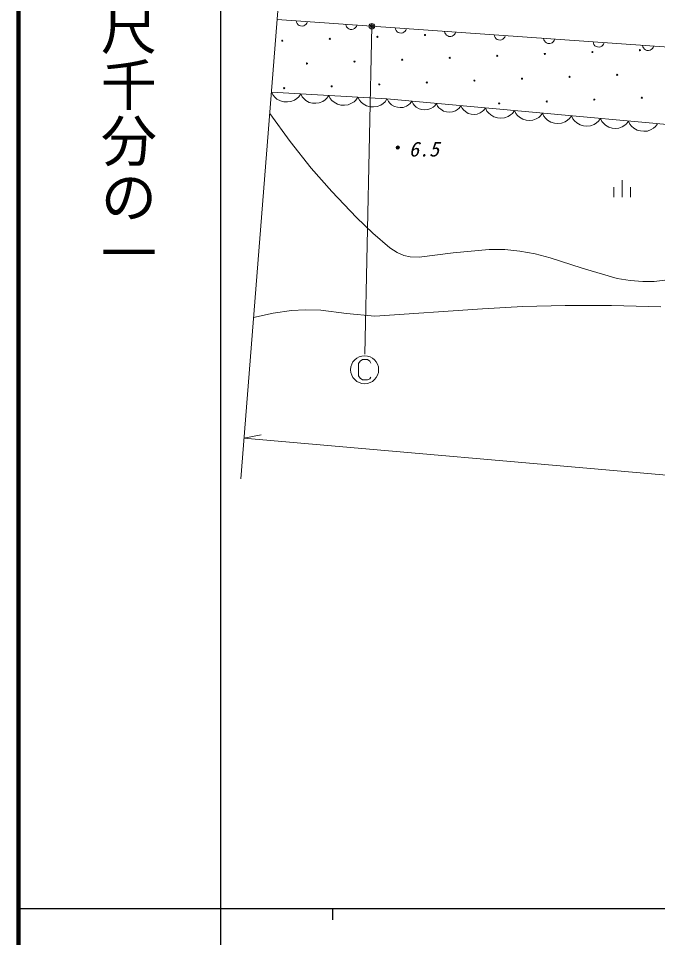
# Model space of a CAD drawing. Units: millimetres, scale not verified. Extents: x 40000 to 680000, y 20000 to 380000.
# Drawn here: x 40000 to 96960, y 202409 to 284400 of the extents above; entities that cross this region are included whole.
import ezdxf
from ezdxf.enums import TextEntityAlignment as Align

# ---------------------------------------------------------------- set-up
doc = ezdxf.new("R2010")
doc.units = ezdxf.units.MM
doc.header["$LTSCALE"] = 1000
for name, color, linetype, lineweight in [('M-BGD', 7, 'Continuous', 13), ('M-BGD-EXST', 7, 'Continuous', 13), ('M-BMK-OTRS', 5, 'Continuous', 13), ('M-STR-HTXT', 7, 'Continuous', 13), ('M-TTL', 2, 'Continuous', 140), ('M-TTL-BAND', 7, 'Continuous', 25)]:
    doc.layers.add(name, color=color, linetype=linetype, lineweight=lineweight)
doc.styles.add('@ＭＳ ゴシック', font='')
doc.styles.add('ＭＳ ゴシック', font='')
doc.styles.get('@ＭＳ ゴシック').set_extended_font_data('@MS Gothic')
doc.styles.get('ＭＳ ゴシック').set_extended_font_data('MS Gothic')

msp = doc.modelspace()

# ---------------------------------------------------------------- linework, layer by layer
at = {"layer": 'M-BGD'}
for p, q in [((63053, 284291), (171308, 276624)), ((64758, 284171), (64790, 284048)), ((64790, 284048), (64843, 283944)), ((64843, 283944), (64935, 283837)), ((64935, 283837), (65031, 283770)), ((65031, 283770), (65148, 283722)), ((65148, 283722), (65307, 283711)), ((65307, 283711), (65430, 283742)), ((65430, 283742), (65534, 283795)), ((65534, 283795), (65641, 283888)), ((65641, 283888), (65708, 283983)), ((65708, 283983), (65756, 284100)), ((69166, 283859), (69197, 283736)), ((69197, 283736), (69250, 283632)), ((70115, 283671), (70164, 283788)), ((69250, 283632), (69343, 283525)), ((69343, 283525), (69438, 283458)), ((69438, 283458), (69555, 283410)), ((69555, 283410), (69715, 283399)), ((69715, 283399), (69837, 283430)), ((69837, 283430), (69941, 283483)), ((69941, 283483), (70048, 283576)), ((70048, 283576), (70115, 283671)), ((73574, 283546), (73605, 283424)), ((73605, 283424), (73658, 283320)), ((73658, 283320), (73751, 283213)), ((73751, 283213), (73846, 283146)), ((73846, 283146), (73963, 283098)), ((73963, 283098), (74123, 283086)), ((74123, 283086), (74245, 283118)), ((74245, 283118), (74349, 283171)), ((74349, 283171), (74456, 283263)), ((74456, 283263), (74523, 283359)), ((74523, 283359), (74571, 283476)), ((77981, 283234), (78013, 283112)), ((78013, 283112), (78065, 283008)), ((78065, 283008), (78158, 282901)), ((78158, 282901), (78254, 282834)), ((78757, 282859), (78863, 282951)), ((78863, 282951), (78930, 283047)), ((78930, 283047), (78979, 283164)), ((82389, 282922), (82420, 282800)), ((78254, 282834), (78371, 282786)), ((78371, 282786), (78530, 282774)), ((78530, 282774), (78653, 282806)), ((78653, 282806), (78757, 282859)), ((82420, 282800), (82473, 282696)), ((82473, 282696), (82566, 282589)), ((82566, 282589), (82661, 282522)), ((82661, 282522), (82778, 282473)), ((82778, 282473), (82938, 282462)), ((82938, 282462), (83060, 282494)), ((83060, 282494), (83164, 282546)), ((83164, 282546), (83271, 282639)), ((83271, 282639), (83338, 282735)), ((83338, 282735), (83386, 282851)), ((86796, 282610), (86828, 282487)), ((86828, 282487), (86881, 282383)), ((86881, 282383), (86973, 282277)), ((86973, 282277), (87069, 282210)), ((87069, 282210), (87186, 282161)), ((87186, 282161), (87345, 282150)), ((87345, 282150), (87468, 282181)), ((87468, 282181), (87572, 282234)), ((87572, 282234), (87679, 282327)), ((87679, 282327), (87746, 282422)), ((87746, 282422), (87794, 282539)), ((91204, 282298), (91235, 282175)), ((91235, 282175), (91288, 282071)), ((91288, 282071), (91381, 281964)), ((92086, 282015), (92153, 282110)), ((92153, 282110), (92202, 282227)), ((91381, 281964), (91476, 281897)), ((91476, 281897), (91593, 281849)), ((91593, 281849), (91753, 281838)), ((91753, 281838), (91875, 281869)), ((91875, 281869), (91979, 281922)), ((91979, 281922), (92086, 282015)), ((95612, 281986), (95643, 281863)), ((95643, 281863), (95696, 281759)), ((95696, 281759), (95789, 281652)), ((95789, 281652), (95884, 281585)), ((95884, 281585), (96001, 281537)), ((96001, 281537), (96161, 281526)), ((96161, 281526), (96283, 281557)), ((96283, 281557), (96387, 281610)), ((96387, 281610), (96494, 281703)), ((96494, 281703), (96561, 281798)), ((96561, 281798), (96609, 281915)), ((72840, 277215), (62540, 277807)), ((62557, 277806), (62698, 277538)), ((62698, 277538), (62845, 277373)), ((62845, 277373), (63043, 277205)), ((63043, 277205), (63346, 277032)), ((64601, 277116), (64817, 277260)), ((64817, 277260), (64982, 277406)), ((64982, 277406), (65153, 277657)), ((65153, 277657), (65288, 277399)), ((65288, 277399), (65429, 277240)), ((65429, 277240), (65620, 277079)), ((67118, 276993), (67326, 277132)), ((67326, 277132), (67485, 277273)), ((67485, 277273), (67649, 277514)), ((67649, 277514), (67790, 277245)), ((67790, 277245), (67936, 277080)), ((70074, 277114), (70244, 277365)), ((70244, 277365), (70385, 277096)), ((72670, 276965), (72840, 277215)), ((101152, 274614), (72840, 277215)), ((72865, 277213), (72976, 276982)), ((63346, 277032), (63655, 276962)), ((63655, 276962), (63966, 276944)), ((63966, 276944), (64280, 276978)), ((64280, 276978), (64601, 277116)), ((65620, 277079), (65911, 276912)), ((65911, 276912), (66208, 276845)), ((66208, 276845), (66508, 276828)), ((66508, 276828), (66810, 276861)), ((66810, 276861), (67118, 276993)), ((67936, 277080), (68135, 276913)), ((68135, 276913), (68438, 276739)), ((68438, 276739), (68746, 276669)), ((68746, 276669), (69058, 276651)), ((69058, 276651), (69372, 276685)), ((69372, 276685), (69693, 276823)), ((69693, 276823), (69909, 276967)), ((69909, 276967), (70074, 277114)), ((70385, 277096), (70532, 276931)), ((70532, 276931), (70731, 276764)), ((70731, 276764), (71033, 276590)), ((71033, 276590), (71342, 276520)), ((71342, 276520), (71653, 276502)), ((71653, 276502), (71968, 276536)), ((71968, 276536), (72288, 276674)), ((72288, 276674), (72505, 276818)), ((72505, 276818), (72670, 276965)), ((72976, 276982), (73096, 276839)), ((73096, 276839), (73259, 276691)), ((73259, 276691), (73510, 276535)), ((73510, 276535), (73768, 276467)), ((73768, 276467), (74031, 276443)), ((74031, 276443), (74298, 276463)), ((74298, 276463), (74573, 276570)), ((74573, 276570), (74761, 276686)), ((74761, 276686), (74904, 276805)), ((74904, 276805), (75056, 277012)), ((75056, 277012), (75167, 276781)), ((75167, 276781), (75286, 276637)), ((75286, 276637), (75449, 276490)), ((75449, 276490), (75700, 276334)), ((75700, 276334), (75959, 276266)), ((76489, 276262), (76764, 276369)), ((76764, 276369), (76951, 276484)), ((76951, 276484), (77095, 276604)), ((77095, 276604), (77246, 276811)), ((77246, 276811), (77358, 276579)), ((77358, 276579), (77477, 276436)), ((77477, 276436), (77640, 276288)), ((79142, 276283), (79286, 276402)), ((79286, 276402), (79437, 276609)), ((79437, 276609), (79548, 276378)), ((79548, 276378), (79668, 276235)), ((81476, 276201), (81628, 276408)), ((81619, 276409), (81751, 276136)), ((75959, 276266), (76222, 276242)), ((76222, 276242), (76489, 276262)), ((77640, 276288), (77891, 276133)), ((77891, 276133), (78150, 276065)), ((78150, 276065), (78413, 276041)), ((78413, 276041), (78680, 276060)), ((78680, 276060), (78955, 276168)), ((78955, 276168), (79142, 276283)), ((79668, 276235), (79831, 276087)), ((79831, 276087), (80082, 275931)), ((80082, 275931), (80341, 275863)), ((80341, 275863), (80604, 275839)), ((80604, 275839), (80871, 275859)), ((80871, 275859), (81145, 275966)), ((81145, 275966), (81333, 276082)), ((81333, 276082), (81476, 276201)), ((81751, 276136), (81892, 275966)), ((81892, 275966), (82085, 275792)), ((82085, 275792), (82381, 275608)), ((82381, 275608), (82687, 275527)), ((82687, 275527), (82998, 275499)), ((82998, 275499), (83313, 275522)), ((83313, 275522), (83638, 275649)), ((83638, 275649), (83860, 275785)), ((83860, 275785), (84029, 275926)), ((84029, 275926), (84208, 276171)), ((84208, 276171), (84335, 275908)), ((84335, 275908), (84471, 275745)), ((84471, 275745), (84656, 275577)), ((84656, 275577), (84941, 275401)), ((86150, 275440), (86363, 275571)), ((86363, 275571), (86526, 275707)), ((86526, 275707), (86698, 275942)), ((86698, 275942), (86829, 275669)), ((86829, 275669), (86971, 275499)), ((86971, 275499), (87163, 275325)), ((89108, 275460), (89287, 275704)), ((89287, 275704), (89419, 275431)), ((84941, 275401), (85235, 275323)), ((85235, 275323), (85534, 275296)), ((85534, 275296), (85837, 275318)), ((85837, 275318), (86150, 275440)), ((87163, 275325), (87460, 275141)), ((87460, 275141), (87766, 275061)), ((87766, 275061), (88076, 275032)), ((88076, 275032), (88392, 275055)), ((88392, 275055), (88717, 275182)), ((88717, 275182), (88938, 275318)), ((88938, 275318), (89108, 275460)), ((89419, 275431), (89560, 275261)), ((89560, 275261), (89752, 275087)), ((89752, 275087), (90049, 274903)), ((90049, 274903), (90355, 274823)), ((90355, 274823), (90665, 274794)), ((90665, 274794), (90981, 274817)), ((90981, 274817), (91306, 274944)), ((91306, 274944), (91527, 275081)), ((91527, 275081), (91697, 275222)), ((91697, 275222), (91876, 275466)), ((91876, 275466), (92003, 275204)), ((92003, 275204), (92138, 275040)), ((92138, 275040), (92324, 274873)), ((92324, 274873), (92609, 274696)), ((92609, 274696), (92903, 274619)), ((93505, 274614), (93817, 274736)), ((93817, 274736), (94030, 274867)), ((94030, 274867), (94193, 275002)), ((94193, 275002), (94366, 275237)), ((94366, 275237), (94497, 274964)), ((94497, 274964), (94638, 274795)), ((94638, 274795), (94831, 274620)), ((96606, 274614), (96776, 274755)), ((96776, 274755), (96955, 275000)), ((92903, 274619), (93202, 274591)), ((93202, 274591), (93505, 274614)), ((94831, 274620), (95127, 274436)), ((95127, 274436), (95433, 274356)), ((95433, 274356), (95744, 274328)), ((95744, 274328), (96060, 274351)), ((96060, 274351), (96385, 274478)), ((96385, 274478), (96606, 274614)), ((93799, 269955), (93799, 268455)), ((93049, 269355), (93049, 268455)), ((94549, 269355), (94549, 268455))]:
    msp.add_line(p, q, dxfattribs=at)
for points in [[(62391, 275928), (64216, 273422), (66090, 271048), (67945, 268950), (70134, 266637), (71584, 265244), (73090, 263943), (73755, 263507), (74351, 263262), (74916, 263141), (75707, 263098), (78742, 263492), (81960, 263800), (83333, 263772), (84678, 263639), (86042, 263395), (87396, 263041), (90251, 262106), (93351, 261211), (94526, 261011), (95658, 260927), (96656, 260945), (97854, 261082)], [(60949, 257734), (62714, 258103), (64348, 258344), (65547, 258413), (66949, 258371), (69240, 258070), (71772, 257844), (81342, 258488), (84938, 258693), (88737, 258802), (92866, 258783), (97258, 258660)]]:
    msp.add_lwpolyline(points, dxfattribs=at)
for centre, radius in [((76228, 282920), 50), ((63510, 282410), 50), ((67749, 282580), 50), ((71988, 282750), 50), ((86911, 281226), 50), ((91150, 281396), 50), ((95389, 281566), 50), ((65715, 280376), 50), ((69954, 280546), 50), ((74193, 280716), 50), ((78432, 280886), 50), ((82671, 281056), 50), ((80637, 278851), 50), ((84876, 279021), 50), ((89115, 279191), 50), ((93355, 279361), 50), ((63680, 278171), 50), ((67919, 278341), 50), ((72158, 278511), 50), ((76398, 278681), 50), ((91320, 277157), 50), ((95559, 277327), 50), ((82841, 276817), 50), ((87081, 276987), 50), ((73807, 272876), 150), ((73807, 272876), 90), ((73807, 272876), 30)]:
    msp.add_circle(centre, radius, dxfattribs=at)
at = {"layer": 'M-BGD-EXST'}
for p, q in [((71498, 283693), (70873, 254442)), ((70452, 253811), (70302, 253611)), ((70302, 253611), (70302, 252511)), ((70652, 253961), (70452, 253811)), ((71102, 253961), (70652, 253961)), ((71302, 253811), (71102, 253961)), ((71402, 253661), (71302, 253811)), ((70302, 252511), (70452, 252311)), ((70452, 252311), (70652, 252161)), ((70652, 252161), (71102, 252161)), ((71102, 252161), (71302, 252261)), ((71302, 252261), (71402, 252411))]:
    msp.add_line(p, q, dxfattribs=at)
for centre, radius in [((71498, 283693), 250), ((71498, 283693), 250), ((71498, 283693), 150), ((71498, 283693), 150), ((71498, 283693), 50), ((71498, 283693), 50), ((70852, 253061), 1250)]:
    msp.add_circle(centre, radius, dxfattribs=at)
at = {"layer": 'M-BMK-OTRS'}
msp.add_line((63242, 286675), (59807, 243318), dxfattribs=at)
at = {"layer": 'M-STR-HTXT'}
for q in [(61626, 247251), (110753, 242529)]:
    msp.add_line((60095, 246963), q, dxfattribs=at)
at = {"layer": 'M-TTL'}
msp.add_line((40000, 380000), (40000, 20000), dxfattribs=at)
at = {"layer": 'M-TTL-BAND'}
for p, q in [((58000, 370000), (58000, 20000)), ((40000, 205000), (579000, 205000)), ((68000, 205000), (68000, 204000))]:
    msp.add_line(p, q, dxfattribs=at)

# ---------------------------------------------------------------- texts
at = {"layer": 'M-BGD', "style": 'ＭＳ ゴシック', "oblique": 15}
msp.add_text('6.5', height=1320, dxfattribs=at).set_placement((74787, 271681), align=Align.BOTTOM_LEFT)
at = {"layer": 'M-TTL-BAND', "style": '@ＭＳ ゴシック'}
msp.add_text('縮尺千分の一', height=3666, rotation=270, dxfattribs=at).set_placement((49777, 261030), align=Align.MIDDLE_RIGHT)

doc.saveas('drawing.dxf')
